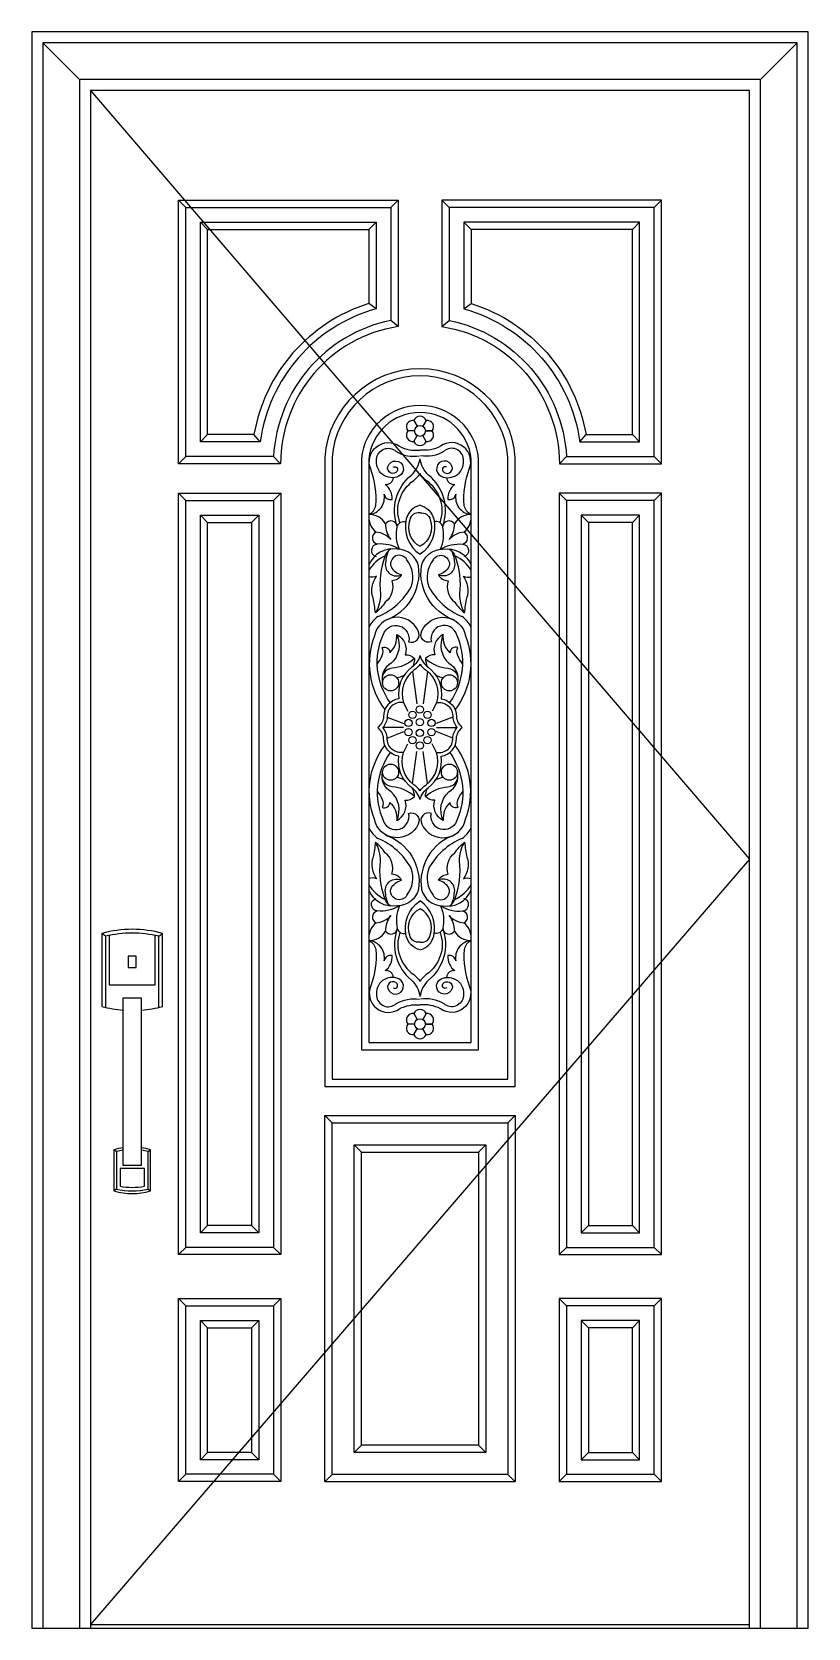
# Model space of a CAD drawing. Header units: metres. Extents: x 0 to 1060, y 0 to 2180.
import ezdxf

# ---------------------------------------------------------------- set-up
doc = ezdxf.new("R2010")
doc.units = ezdxf.units.M
for name, color, linetype in [('2', 2, 'Continuous'), ('3', 3, 'Continuous'), ('4', 4, 'Continuous'), ('7', 7, 'Continuous')]:
    doc.layers.add(name, color=color, linetype=linetype)

msp = doc.modelspace()

# ---------------------------------------------------------------- linework, layer by layer
at = {"layer": '2'}
for p, q in [((0, 0), (1060, 0)), ((80, 0), (980, 0))]:
    msp.add_line(p, q, dxfattribs=at)
at = {"layer": '3'}
for p, q in [((65, 2115), (15, 2165)), ((995, 2115), (1045, 2165)), ((210, 1940), (200, 1950)), ((490, 1940), (500, 1950)), ((570, 1940), (560, 1950)), ((850, 1940), (860, 1950)), ((240, 1910), (230, 1920)), ((470, 1920), (460, 1910)), ((590, 1920), (600, 1910)), ((820, 1910), (830, 1920)), ((470, 1801.67), (460, 1809.11)), ((590, 1801.67), (600, 1809.11)), ((500, 1777.62), (490, 1785.97)), ((560, 1777.62), (570, 1785.97)), ((522.59, 1635), (513.45, 1635)), ((521.72, 1649.34), (526.3, 1641.42)), ((538.28, 1649.34), (533.7, 1641.42)), ((537.41, 1635), (546.55, 1635)), ((546.55, 1635), (537.41, 1635)), ((240, 1630), (230, 1620)), ((311.76, 1620), (303.23, 1630)), ((521.72, 1620.66), (526.3, 1628.58)), ((538.28, 1620.66), (533.7, 1628.58)), ((748.24, 1620), (756.77, 1630)), ((820, 1630), (830, 1620)), ((210, 1600), (200, 1590)), ((339.67, 1590), (329.93, 1600)), ((720.33, 1590), (730.07, 1600)), ((850, 1600), (860, 1590)), ((210, 1540), (200, 1550)), ((340, 1550), (330, 1540)), ((720, 1550), (730, 1540)), ((850, 1540), (860, 1550)), ((240, 1510), (230, 1520)), ((300, 1510), (310, 1520)), ((760, 1510), (750, 1520)), ((820, 1510), (830, 1520)), ((519.62, 1306.44), (525.58, 1262.52)), ((540.38, 1306.44), (534.42, 1262.52)), ((485.34, 1244.25), (507.72, 1235.36)), ((507.58, 1263.89), (513.5, 1252.37)), ((552.42, 1263.89), (546.5, 1252.37)), ((574.66, 1244.25), (552.28, 1235.36)), ((507.41, 1229.95), (479.34, 1229.95)), ((485.34, 1215.65), (507.72, 1224.54)), ((574.66, 1215.65), (552.28, 1224.54)), ((552.59, 1229.95), (580.66, 1229.95)), ((507.58, 1196.01), (513.5, 1207.53)), ((552.42, 1196.01), (546.5, 1207.53)), ((519.62, 1153.46), (525.58, 1197.38)), ((540.38, 1153.46), (534.42, 1197.38)), ((100.47, 944.78), (95.49, 948.61)), ((173.46, 944.78), (178.44, 948.61)), ((521.72, 839.24), (526.3, 831.31)), ((538.28, 839.24), (533.7, 831.31)), ((522.59, 824.9), (513.45, 824.9)), ((521.72, 810.56), (526.3, 818.48)), ((538.28, 810.56), (533.7, 818.48)), ((546.55, 824.9), (537.41, 824.9)), ((537.41, 824.9), (546.55, 824.9)), ((410, 689.9), (400, 699.9)), ((650, 689.9), (660, 699.9)), ((450, 649.9), (440, 659.9)), ((610, 649.9), (620, 659.9)), ((115.4, 650.85), (112.08, 653.4)), ((158.53, 650.85), (161.85, 653.4)), ((115.4, 599.55), (112.08, 597)), ((158.53, 599.55), (161.85, 597)), ((240, 550), (230, 540)), ((300, 550), (310, 540)), ((760, 550), (750, 540)), ((820, 550), (830, 540)), ((210, 520), (200, 510)), ((340, 510), (330, 520)), ((720, 510), (730, 520)), ((850, 520), (860, 510)), ((210, 440), (200, 450)), ((340, 450), (330, 440)), ((720, 450), (730, 440)), ((850, 440), (860, 450)), ((240, 410), (230, 420)), ((300, 410), (310, 420)), ((760, 410), (750, 420)), ((820, 410), (830, 420)), ((240, 240), (230, 230)), ((300, 240), (310, 230)), ((450, 249.9), (440, 239.9)), ((610, 249.9), (620, 239.9)), ((760, 240), (750, 230)), ((820, 240), (830, 230)), ((210, 210), (200, 200)), ((210, 210), (200, 200)), ((330, 210), (340, 200)), ((340, 200), (330, 210)), ((410, 209.9), (400, 199.9)), ((650, 209.9), (660, 199.9)), ((720, 200), (730, 210)), ((730, 210), (720, 200)), ((850, 210), (860, 200)), ((850, 210), (860, 200)), ((80, 5), (980, 5)), ((80, 5), (980, 5))]:
    msp.add_line(p, q, dxfattribs=at)
for points in [[(1045, 0), (1045, 2165), (15, 2165), (15, 0)], [(995, 0), (995, 2115), (65, 2115), (65, 0)], [(80, 2100), (980, 1050), (80, 5)], [(105.44, 945.95), (105.44, 878.49), (168.48, 878.49), (168.48, 945.95)]]:
    msp.add_lwpolyline(points, dxfattribs=at)
for points in [[(490, 1785.97, 0.34), (329.93, 1600), (210, 1600), (210, 1940), (490, 1940)], [(470, 1801.67, 0.3), (311.76, 1620), (230, 1620), (230, 1920), (470, 1920)], [(570, 1785.97, -0.34), (730.07, 1600), (850, 1600), (850, 1940), (570, 1940)], [(590, 1801.67, -0.3), (748.24, 1620), (830, 1620), (830, 1920), (590, 1920)], [(410, 749.9), (650, 749.9), (650, 1598.62, 0.93), (410, 1598.62)], [(450, 789.9), (610, 789.9), (610, 1596.98, 0.91), (450, 1596.98)], [(460, 799.9), (600, 799.9), (600, 1596.51, 0.91), (460, 1596.51)], [(153.55, 627.69), (120.37, 627.69), (120.37, 603.53, 0.1), (153.55, 603.53), (153.55, 627.69)]]:
    msp.add_lwpolyline(points, format="xyb", close=True, dxfattribs=at)
for points in [[(460.3, 1521.02, 0.24), (469.72, 1533.29, 0.11), (462.79, 1582.84, -0.76), (502.1, 1614.06, 0.15), (529.57, 1608.86, 0.23)], [(599.7, 1521.02, -0.24), (590.28, 1533.29, -0.11), (597.21, 1582.84, 0.76), (557.9, 1614.06, -0.15), (530.43, 1608.86, -0.23)], [(493.28, 1585.51, -0.84), (498.71, 1580.08, -0.85), (486.04, 1586.23, -1.53), (501.25, 1573.21, -0.61), (470.72, 1596.51, -0.62), (497.21, 1607.36, 0.19), (529.5, 1601.14, 0.15)], [(499.03, 1504.52, -0.32), (518.23, 1574.79, 0.18), (530, 1597.09, 0.18)], [(560.97, 1504.52, 0.32), (541.77, 1574.79, -0.18), (530, 1597.09, -0.18)], [(566.72, 1585.51, 0.84), (561.29, 1580.08, 0.85), (573.96, 1586.23, 1.53), (558.75, 1573.21, 0.61), (589.28, 1596.51, 0.62), (562.79, 1607.36, -0.19), (530.5, 1601.14, -0.15)], [(502.58, 1509.73, -0.34), (521.49, 1567.35, 0.09), (530, 1576.91, 0.09)], [(557.42, 1509.73, 0.34), (538.51, 1567.35, -0.09), (530, 1576.91, -0.09)], [(530, 1533.55, 0.28), (511.17, 1514.88, 0.31), (530, 1466.6)], [(530, 1533.55, -0.28), (548.83, 1514.88, -0.31), (530, 1466.6)], [(501.94, 1473.48, -0.16), (499.03, 1504.52, -0.45), (510.39, 1510.78, -0.45)], [(530, 1523.01, 0.4), (516.04, 1513.72, 0.38), (530, 1477.55, 0.38)], [(530, 1523.01, -0.4), (543.96, 1513.72, -0.38), (530, 1477.55, -0.38)], [(558.06, 1473.48, 0.16), (560.97, 1504.52, 0.45), (549.61, 1510.78, 0.45)], [(482.97, 1376.81, 0.36), (528, 1450.65, 0.34), (499.15, 1473.64, 0.35), (460, 1451.53)], [(512.12, 1458.85, 0.92), (490.42, 1449.68, 0.2), (504.77, 1438.46, -0.28), (491.74, 1430.43, -0.31), (482.49, 1401.1, -0.08), (469, 1386.6, 0.03), (465.85, 1406.93, -0.24), (470.73, 1436.62, -0.21), (460, 1436.3)], [(501.94, 1473.48, 0.16), (471.56, 1480.45, 0.84), (470.13, 1463.37)], [(490.26, 1473.92, 0.16), (482.07, 1463.83, 0.12), (476.02, 1412.45, -0.15), (469, 1386.6)], [(486.41, 1470.75, 0.08), (482.73, 1454.58, 0.6), (504.77, 1438.46, 0.6)], [(577.03, 1376.81, -0.36), (532, 1450.65, -0.34), (560.85, 1473.64, -0.35), (600, 1451.53)], [(547.88, 1458.85, -0.92), (569.58, 1449.68, -0.2), (555.23, 1438.46, 0.28), (568.26, 1430.43, 0.31), (577.51, 1401.1, 0.08), (591, 1386.6, -0.03), (594.15, 1406.93, 0.24), (589.27, 1436.62, 0.21), (600, 1436.3)], [(573.59, 1470.75, -0.08), (577.27, 1454.58, -0.6), (555.23, 1438.46, -0.6)], [(558.06, 1473.48, -0.16), (588.44, 1480.45, -0.84), (589.87, 1463.37)], [(569.74, 1473.92, -0.16), (577.93, 1463.83, -0.12), (583.98, 1412.45, 0.15), (591, 1386.6)], [(489.31, 1264.15, -0.27), (480.08, 1357.68, -0.94), (514.5, 1347.18, 0.7), (527.55, 1361.86, 0.73), (467.76, 1355.19, 0.26), (481.99, 1254.36)], [(570.69, 1264.15, 0.27), (579.92, 1357.68, 0.94), (545.5, 1347.18, -0.7), (532.45, 1361.86, -0.73), (592.24, 1355.19, -0.26), (578.01, 1254.36)], [(471.49, 1316.68, 0.07), (478.51, 1328.33, 0.2), (478.51, 1339.14, -0.54), (488.82, 1332.19, 0.23), (498.27, 1356.8, -0.37), (509.82, 1329.25, -0.22), (522.66, 1324.37, -0.08), (519.89, 1313)], [(498.27, 1356.8, -0.33), (490.6, 1317.71, 0.34), (478.85, 1290.94, 0.34)], [(588.51, 1316.68, -0.07), (581.49, 1328.33, -0.2), (581.49, 1339.14, 0.54), (571.18, 1332.19, -0.23), (561.73, 1356.8, 0.37), (550.18, 1329.25, 0.22), (537.34, 1324.37, 0.08), (540.11, 1313)], [(561.73, 1356.8, 0.33), (569.4, 1317.71, -0.34), (581.15, 1290.94, -0.34)], [(530, 1328.21, -0.17), (518.84, 1312.2, 0.28), (501.2, 1269.08, 0.39), (480.33, 1244.42, -0.18), (472.41, 1229.95)], [(522.66, 1324.37, -0.17), (491.81, 1310.81, 0.49), (478.85, 1290.94, 0.49)], [(530, 1316.6, -0.08), (521.79, 1308.16, 0.32), (507.58, 1263.89, 0.49), (485.34, 1244.25, -0.14), (479.34, 1229.95, -0.14)], [(530, 1328.21, 0.17), (541.16, 1312.2, -0.28), (558.8, 1269.08, -0.39), (579.67, 1244.42, 0.18), (587.59, 1229.95)], [(530, 1316.6, 0.08), (538.21, 1308.16, -0.32), (552.42, 1263.89, -0.49), (574.66, 1244.25, 0.14), (580.66, 1229.95, 0.14)], [(537.34, 1324.37, 0.17), (568.19, 1310.81, -0.49), (581.15, 1290.94, -0.49)], [(530, 1131.69, 0.17), (518.84, 1147.7, -0.28), (501.2, 1190.82, -0.39), (480.33, 1215.48, 0.18), (472.41, 1229.95)], [(530, 1143.3, 0.08), (521.79, 1151.74, -0.32), (507.58, 1196.01, -0.49), (485.34, 1215.65, 0.14), (479.34, 1229.95, 0.14)], [(530, 1131.69, -0.17), (541.16, 1147.7, 0.28), (558.8, 1190.82, 0.39), (579.67, 1215.48, -0.18), (587.59, 1229.95)], [(530, 1143.3, -0.08), (538.21, 1151.74, 0.32), (552.42, 1196.01, 0.49), (574.66, 1215.65, -0.14), (580.66, 1229.95, -0.14)], [(489.31, 1195.75, 0.27), (480.08, 1102.22, 0.94), (514.5, 1112.72, -0.7), (527.55, 1098.04, -0.73), (467.76, 1104.71, -0.26), (481.99, 1205.54)], [(570.69, 1195.75, -0.27), (579.92, 1102.22, -0.94), (545.5, 1112.72, 0.7), (532.45, 1098.04, 0.73), (592.24, 1104.71, 0.26), (578.01, 1205.54)], [(522.66, 1135.53, 0.17), (491.81, 1149.09, -0.49), (478.85, 1168.96, -0.49)], [(498.27, 1103.1, 0.33), (490.6, 1142.19, -0.34), (478.85, 1168.96, -0.34)], [(537.34, 1135.53, -0.17), (568.19, 1149.09, 0.49), (581.15, 1168.96, 0.49)], [(561.73, 1103.1, -0.33), (569.4, 1142.19, 0.34), (581.15, 1168.96, 0.34)], [(471.49, 1143.22, -0.07), (478.51, 1131.57, -0.2), (478.51, 1120.76, 0.54), (488.82, 1127.71, -0.23), (498.27, 1103.1, 0.37), (509.82, 1130.65, 0.22), (522.66, 1135.53, 0.08), (519.89, 1146.9)], [(588.51, 1143.22, 0.07), (581.49, 1131.57, 0.2), (581.49, 1120.76, -0.54), (571.18, 1127.71, 0.23), (561.73, 1103.1, -0.37), (550.18, 1130.65, -0.22), (537.34, 1135.53, -0.08), (540.11, 1146.9)], [(482.97, 1083.09, -0.36), (528, 1009.25, -0.34), (499.15, 986.26, -0.35), (460, 1008.37)], [(512.12, 1001.05, -0.92), (490.42, 1010.22, -0.2), (504.77, 1021.44, 0.28), (491.74, 1029.47, 0.31), (482.49, 1058.8, 0.08), (469, 1073.3, -0.03), (465.85, 1052.97, 0.24), (470.73, 1023.28, 0.21), (460, 1023.6)], [(490.26, 985.98, -0.16), (482.07, 996.07, -0.12), (476.02, 1047.45, 0.15), (469, 1073.3)], [(577.03, 1083.09, 0.36), (532, 1009.25, 0.34), (560.85, 986.26, 0.35), (600, 1008.37)], [(547.88, 1001.05, 0.92), (569.58, 1010.22, 0.2), (555.23, 1021.44, -0.28), (568.26, 1029.47, -0.31), (577.51, 1058.8, -0.08), (591, 1073.3, 0.03), (594.15, 1052.97, -0.24), (589.27, 1023.28, -0.21), (600, 1023.6)], [(569.74, 985.98, 0.16), (577.93, 996.07, 0.12), (583.98, 1047.45, -0.15), (591, 1073.3)], [(486.41, 989.15, -0.08), (482.73, 1005.32, -0.6), (504.77, 1021.44, -0.6)], [(573.59, 989.15, 0.08), (577.27, 1005.32, 0.6), (555.23, 1021.44, 0.6)], [(501.94, 986.42, -0.16), (471.56, 979.45, -0.84), (470.13, 996.53)], [(501.94, 986.41, 0.16), (499.03, 955.38, 0.45), (510.39, 949.12, 0.45)], [(530, 926.35, -0.28), (511.17, 945.02, -0.31), (530, 993.3)], [(530, 936.89, -0.4), (516.04, 946.18, -0.38), (530, 982.34, -0.38)], [(530, 926.35, 0.28), (548.83, 945.02, 0.31), (530, 993.3)], [(530, 936.89, 0.4), (543.96, 946.18, 0.38), (530, 982.34, 0.38)], [(558.06, 986.41, -0.16), (560.97, 955.38, -0.45), (549.61, 949.12, -0.45)], [(558.06, 986.42, 0.16), (588.44, 979.45, 0.84), (589.87, 996.53)], [(173.46, 847.77), (173.46, 944.78, 0.12), (100.47, 944.78), (100.47, 847.77)], [(460.3, 938.88, -0.24), (469.72, 926.61, -0.11), (462.79, 877.06, 0.76), (502.1, 845.84, -0.15), (529.57, 851.04, -0.23)], [(499.03, 955.38, 0.32), (518.23, 885.11, -0.18), (530, 862.81, -0.18)], [(502.58, 950.17, 0.34), (521.49, 892.55, -0.09), (530, 882.99, -0.09)], [(560.97, 955.38, -0.32), (541.77, 885.11, 0.18), (530, 862.81, 0.18)], [(557.42, 950.17, -0.34), (538.51, 892.55, 0.09), (530, 882.99, 0.09)], [(599.7, 938.88, 0.24), (590.28, 926.61, 0.11), (597.21, 877.06, -0.76), (557.9, 845.84, 0.15), (530.43, 851.04, 0.23)], [(493.28, 874.39, 0.84), (498.71, 879.82, 0.85), (486.04, 873.67, 1.53), (501.25, 886.69, 0.61), (470.72, 863.39, 0.62), (497.21, 852.54, -0.19), (529.5, 858.76, -0.15)], [(566.72, 874.39, -0.84), (561.29, 879.82, -0.85), (573.96, 873.67, -1.53), (558.75, 886.69, -0.61), (589.28, 863.39, -0.62), (562.79, 852.54, 0.19), (530.5, 858.76, 0.15)], [(124.52, 652.63, 0.03), (115.4, 650.85), (115.4, 599.55, 0.12), (158.53, 599.55), (158.53, 650.85, 0.03), (149.41, 652.63)]]:
    msp.add_lwpolyline(points, format="xyb", dxfattribs=at)
for points in [[(210, 1540), (330, 1540), (330, 520), (210, 520)], [(850, 1540), (730, 1540), (730, 520), (850, 520)], [(230, 1520), (310, 1520), (310, 540), (230, 540)], [(830, 1520), (750, 1520), (750, 540), (830, 540)], [(410, 689.9), (650, 689.9), (650, 209.9), (410, 209.9)], [(440, 659.9), (620, 659.9), (620, 239.9), (440, 239.9)], [(210, 440), (330, 440), (330, 210), (210, 210)], [(850, 440), (730, 440), (730, 210), (850, 210)], [(230, 420), (310, 420), (310, 230), (230, 230)], [(830, 420), (750, 420), (750, 230), (830, 230)]]:
    msp.add_lwpolyline(points, close=True, dxfattribs=at)
for centre, radius in [((530, 1635), 7.41), ((489.85, 1290.94), 11), ((570.15, 1290.94), 11), ((519.83, 1247.29), 5), ((529.8, 1254.57), 5), ((540.17, 1247.29), 5), ((514.32, 1236.23), 5), ((514.32, 1223.67), 5), ((529.8, 1237.33), 5), ((529.8, 1222.57), 5), ((545.68, 1236.23), 5), ((545.68, 1223.67), 5), ((519.83, 1212.61), 5), ((529.8, 1205.33), 5), ((540.17, 1212.61), 5), ((489.85, 1168.96), 11), ((570.15, 1168.96), 11), ((530, 824.9), 7.41)]:
    msp.add_circle(centre, radius, dxfattribs=at)
for centre, radius, start, end in [((520.39, 1640.55), 8.89, 81.39, 218.61), ((530, 1646.09), 8.89, 21.39, 158.61), ((539.61, 1640.55), 8.89, 321.39, 98.61), ((539.61, 1640.55), 8.89, 321.39, 98.61), ((520.39, 1629.45), 8.89, 141.39, 278.61), ((530, 1623.91), 8.89, 201.39, 338.61), ((539.61, 1629.45), 8.89, 261.39, 38.61), ((539.61, 1629.45), 8.89, 261.39, 38.61), ((483.67, 1572.06), 10.13, 262.97, 354.98), ((576.33, 1572.06), 10.13, 185.02, 277.03), ((458.28, 1544.08), 23.15, 275.01, 11.33), ((489.94, 1550.32), 9.13, 190.71, 281.97), ((469.13, 1543.48), 22.81, 354.76, 54.33), ((590.87, 1543.48), 22.81, 125.67, 185.24), ((570.06, 1550.32), 9.13, 258.03, 349.29), ((601.72, 1544.08), 23.15, 168.67, 264.99), ((486.66, 1517.63), 26.58, 172.67, 231.53), ((460.19, 1494.44), 26.58, 30.9, 89.76), ((515.41, 1507.29), 32.42, 178.58, 219.23), ((490.36, 1503.35), 8.76, 7.71, 147.2), ((569.64, 1503.35), 8.76, 32.8, 172.29), ((544.59, 1507.29), 32.42, 320.77, 1.42), ((599.81, 1494.44), 26.58, 90.24, 149.1), ((573.34, 1517.63), 26.58, 308.47, 7.33), ((473.86, 1488.9), 8.76, 115.23, 254.72), ((466.66, 1464.59), 32.42, 43.2, 83.86), ((593.34, 1464.59), 32.42, 96.14, 136.8), ((586.14, 1488.9), 8.76, 285.28, 64.77), ((503.93, 1418.54), 50.86, 115.07, 149.75), ((556.07, 1418.54), 50.86, 30.25, 64.93), ((482.53, 1435.33), 37.79, 339.62, 38.48), ((577.47, 1435.33), 37.79, 141.52, 200.38), ((437.24, 1466.59), 92.13, 292.53, 331.18), ((622.76, 1466.59), 92.13, 208.82, 247.47), ((502.83, 1341.58), 50.1, 127.21, 148.75), ((557.17, 1341.58), 50.1, 31.25, 52.79), ((494.67, 1325.89), 27.98, 277.2, 299.76), ((565.33, 1325.89), 27.98, 240.24, 262.8), ((494.67, 1134.01), 27.98, 60.24, 82.8), ((565.33, 1134.01), 27.98, 97.2, 119.76), ((502.83, 1118.32), 50.1, 211.25, 232.79), ((557.17, 1118.32), 50.1, 307.21, 328.75), ((437.24, 993.31), 92.13, 28.82, 67.47), ((622.76, 993.31), 92.13, 112.53, 151.18), ((482.53, 1024.57), 37.79, 321.52, 20.38), ((577.47, 1024.57), 37.79, 159.62, 218.48), ((503.93, 1041.36), 50.86, 210.25, 244.93), ((556.07, 1041.36), 50.86, 295.07, 329.75), ((486.66, 942.27), 26.58, 128.47, 187.33), ((473.86, 971), 8.76, 105.28, 244.77), ((466.66, 995.31), 32.42, 276.14, 316.8), ((515.41, 952.61), 32.42, 140.77, 181.42), ((544.59, 952.61), 32.42, 358.58, 39.23), ((593.34, 995.31), 32.42, 223.2, 263.86), ((586.14, 971), 8.76, 295.23, 74.72), ((573.34, 942.27), 26.58, 352.67, 51.53), ((460.19, 965.46), 26.58, 270.24, 329.1), ((458.28, 915.82), 23.15, 348.67, 84.99), ((490.36, 956.55), 8.76, 212.8, 352.29), ((569.64, 956.55), 8.76, 187.71, 327.2), ((599.81, 965.46), 26.58, 210.9, 269.76), ((601.72, 915.82), 23.15, 95.01, 191.33), ((489.94, 909.58), 9.13, 78.03, 169.29), ((469.13, 916.42), 22.81, 305.67, 5.24), ((590.87, 916.42), 22.81, 174.76, 234.33), ((570.06, 909.58), 9.13, 10.71, 101.97), ((483.67, 887.84), 10.13, 5.02, 97.03), ((576.33, 887.84), 10.13, 82.97, 174.98), ((520.39, 830.45), 8.89, 81.39, 218.61), ((530, 835.99), 8.89, 21.39, 158.61), ((539.61, 830.45), 8.89, 321.39, 98.61), ((539.61, 830.45), 8.89, 321.39, 98.61), ((520.39, 819.35), 8.89, 141.39, 278.61), ((530, 813.81), 8.89, 201.39, 338.61), ((539.61, 819.35), 8.89, 261.39, 38.61), ((539.61, 819.35), 8.89, 261.39, 38.61)]:
    msp.add_arc(centre, radius, start, end, dxfattribs=at)
at = {"layer": '4'}
msp.add_lwpolyline([(1060, 0), (1060, 2180), (0, 2180), (0, 0)], dxfattribs=at)
at = {"layer": '7'}
msp.add_lwpolyline([(980, 0), (980, 2100), (80, 2100), (80, 0)], dxfattribs=at)
for points in [[(500, 1777.62, 0.37), (339.67, 1590), (200, 1590), (200, 1950), (500, 1950), (500, 1777.62)], [(560, 1777.62, -0.37), (720.33, 1590), (860, 1590), (860, 1950), (560, 1950), (560, 1777.62)], [(149.41, 843.88, 0.05), (178.44, 849.07), (178.44, 948.61, 0.14), (95.49, 948.61), (95.49, 849.07, 0.05), (124.52, 843.88, 0.05)], [(124.52, 655.98, 0.03), (112.08, 653.4), (112.08, 597, 0.14), (161.85, 597), (161.85, 653.4, 0.03), (149.41, 655.98)]]:
    msp.add_lwpolyline(points, format="xyb", dxfattribs=at)
for points in [[(460, 1809.11, 0.28), (303.23, 1630), (240, 1630), (240, 1910), (460, 1910)], [(600, 1809.11, -0.28), (756.77, 1630), (820, 1630), (820, 1910), (600, 1910)], [(400, 739.9), (660, 739.9), (660, 1598.98, 0.93), (400, 1598.98)]]:
    msp.add_lwpolyline(points, format="xyb", close=True, dxfattribs=at)
for points in [[(200, 1550), (340, 1550), (340, 510), (200, 510)], [(860, 1550), (720, 1550), (720, 510), (860, 510)], [(240, 1510), (300, 1510), (300, 550), (240, 550)], [(820, 1510), (760, 1510), (760, 550), (820, 550)], [(131.5, 902.21), (142.43, 902.21), (142.43, 917.81), (131.5, 917.81)], [(124.52, 631.62), (124.52, 860.81), (149.41, 860.81), (149.41, 631.62)], [(400, 699.9), (660, 699.9), (660, 199.9), (400, 199.9)], [(450, 649.9), (610, 649.9), (610, 249.9), (450, 249.9)], [(200, 450), (340, 450), (340, 200), (200, 200)], [(860, 450), (720, 450), (720, 200), (860, 200)], [(240, 410), (300, 410), (300, 240), (240, 240)], [(820, 410), (760, 410), (760, 240), (820, 240)]]:
    msp.add_lwpolyline(points, close=True, dxfattribs=at)

doc.saveas('drawing.dxf')
